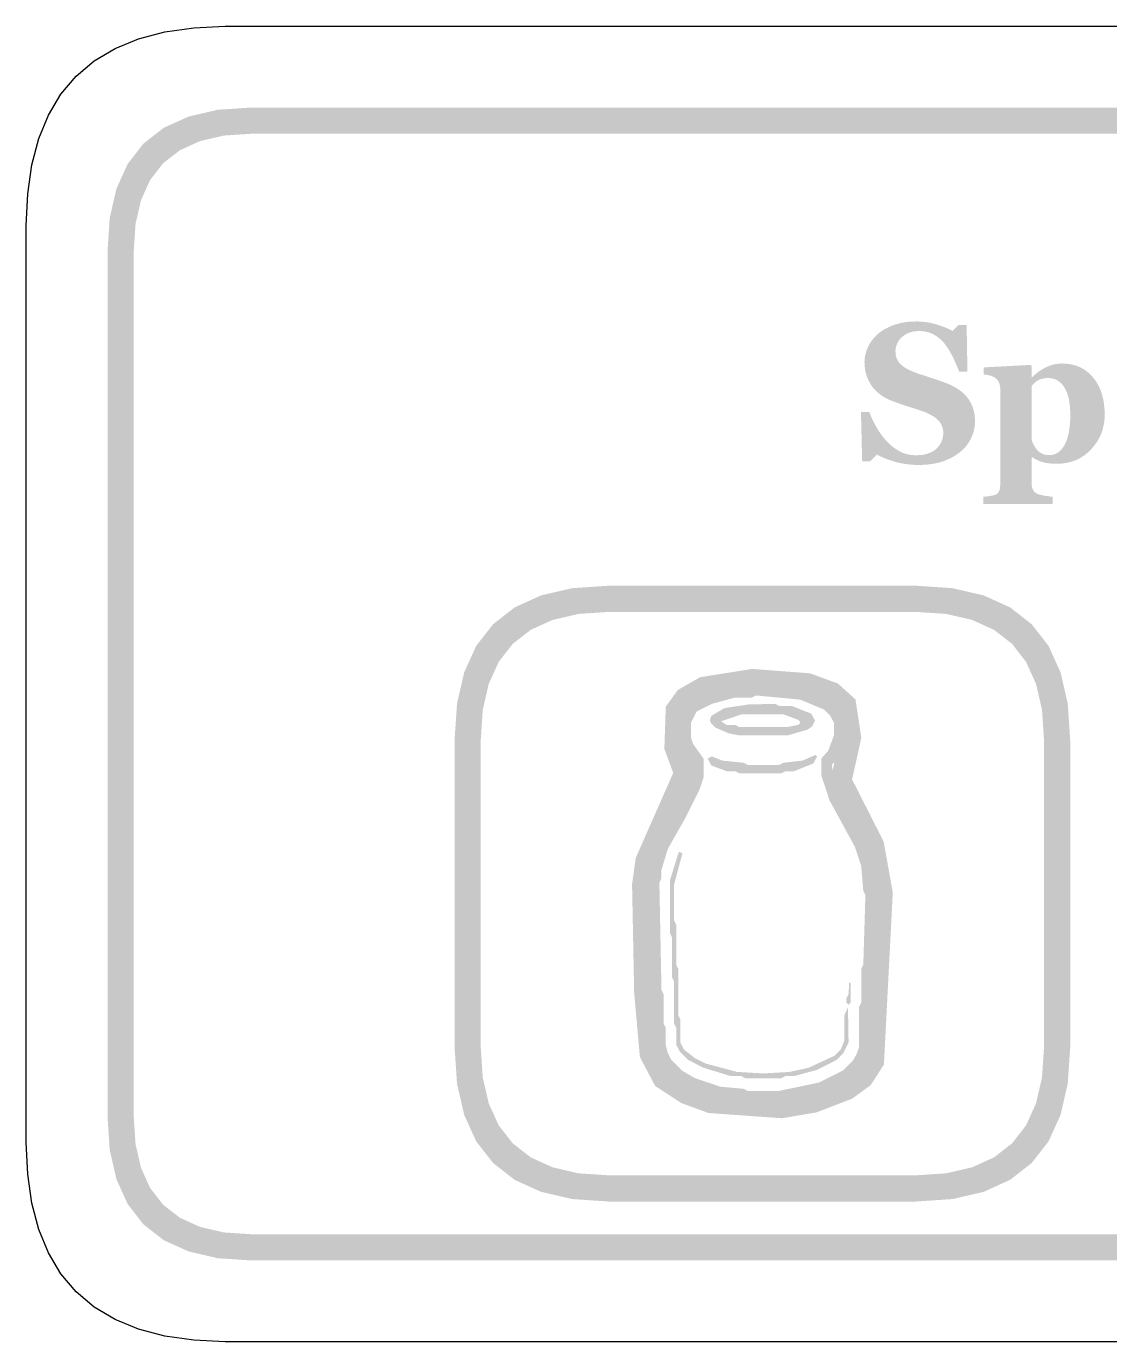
# Model space of a CAD drawing. Header units: millimetres. Extents: x 6 to 297, y 55 to 451.
# Drawn here: x 206.96 to 223.5, y 362.16 to 382.24 of the extents above; entities that cross this region are included whole.
import ezdxf

# ---------------------------------------------------------------- set-up
doc = ezdxf.new("R2010")
doc.units = ezdxf.units.MM
doc.layers.add('CUT', color=1, linetype='Continuous')
doc.layers.add('RASTER', color=7, linetype='Continuous')

msp = doc.modelspace()

# ---------------------------------------------------------------- hatches: boundary and pattern name
at = {"layer": 'RASTER'}
h = msp.add_hatch(color=7, dxfattribs=at)
h.paths.add_polyline_path([(208.2, 378.8), (208.234, 379.316), (208.337, 379.763), (208.509, 380.141), (208.75, 380.45), (209.059, 380.691), (209.438, 380.862), (209.884, 380.966), (210.4, 381), (267.6, 381), (268.116, 380.966), (268.563, 380.862), (268.941, 380.691), (269.25, 380.45), (269.491, 380.141), (269.663, 379.763), (269.766, 379.316), (269.8, 378.8), (269.8, 365.6), (269.766, 365.084), (269.662, 364.638), (269.491, 364.259), (269.25, 363.95), (268.941, 363.709), (268.563, 363.538), (268.116, 363.434), (267.6, 363.4), (210.4, 363.4), (209.884, 363.434), (209.438, 363.538), (209.059, 363.709), (208.75, 363.95), (208.509, 364.259), (208.337, 364.638), (208.234, 365.084), (208.2, 365.6)])
h.paths.add_polyline_path([(208.6, 378.8), (208.6, 365.6), (208.628, 365.178), (208.712, 364.813), (208.853, 364.503), (209.05, 364.25), (209.303, 364.053), (209.613, 363.912), (209.978, 363.828), (210.4, 363.8), (267.6, 363.8), (268.022, 363.828), (268.388, 363.912), (268.697, 364.053), (268.95, 364.25), (269.147, 364.503), (269.287, 364.813), (269.372, 365.178), (269.4, 365.6), (269.4, 378.8), (269.372, 379.222), (269.287, 379.588), (269.147, 379.897), (268.95, 380.15), (268.697, 380.347), (268.388, 380.488), (268.022, 380.572), (267.6, 380.6), (210.4, 380.6), (209.978, 380.572), (209.613, 380.488), (209.303, 380.347), (209.05, 380.15), (208.853, 379.897), (208.712, 379.588), (208.628, 379.222), (208.6, 378.8)], flags=0)
msp.add_hatch(color=7, dxfattribs=at).paths.add_polyline_path([(220.584, 375.544), (220.537, 375.545), (220.49, 375.547), (220.445, 375.551), (220.4, 375.556), (220.356, 375.563), (220.313, 375.571), (220.27, 375.58), (220.229, 375.591), (220.188, 375.603), (220.15, 375.616), (220.112, 375.629), (220.077, 375.642), (220.043, 375.657), (220.01, 375.671), (219.979, 375.687), (219.95, 375.703), (219.849, 375.6), (219.724, 375.6), (219.705, 376.351), (219.831, 376.351), (219.842, 376.325), (219.854, 376.297), (219.866, 376.27), (219.879, 376.242), (219.893, 376.213), (219.908, 376.184), (219.923, 376.155), (219.939, 376.126), (219.956, 376.097), (219.974, 376.068), (219.992, 376.04), (220.01, 376.013), (220.03, 375.987), (220.05, 375.962), (220.071, 375.937), (220.092, 375.913), (220.114, 375.89), (220.138, 375.867), (220.162, 375.845), (220.186, 375.824), (220.212, 375.805), (220.238, 375.787), (220.264, 375.77), (220.292, 375.754), (220.32, 375.739), (220.349, 375.727), (220.38, 375.716), (220.412, 375.708), (220.445, 375.701), (220.479, 375.696), (220.514, 375.693), (220.55, 375.692), (220.599, 375.694), (220.644, 375.698), (220.687, 375.706), (220.726, 375.717), (220.763, 375.73), (220.797, 375.747), (220.828, 375.767), (220.856, 375.79), (220.881, 375.815), (220.902, 375.842), (220.92, 375.87), (220.935, 375.9), (220.947, 375.931), (220.955, 375.964), (220.96, 375.999), (220.962, 376.035), (220.961, 376.065), (220.956, 376.093), (220.949, 376.121), (220.939, 376.147), (220.927, 376.172), (220.911, 376.196), (220.893, 376.218), (220.872, 376.239), (220.848, 376.26), (220.821, 376.279), (220.79, 376.298), (220.757, 376.316), (220.721, 376.334), (220.681, 376.351), (220.638, 376.367), (220.593, 376.382), (220.562, 376.392), (220.532, 376.402), (220.503, 376.411), (220.475, 376.42), (220.447, 376.429), (220.419, 376.438), (220.393, 376.447), (220.366, 376.455), (220.341, 376.464), (220.316, 376.472), (220.291, 376.481), (220.266, 376.49), (220.242, 376.498), (220.219, 376.507), (220.195, 376.516), (220.172, 376.524), (220.122, 376.546), (220.074, 376.571), (220.03, 376.597), (219.99, 376.626), (219.953, 376.657), (219.919, 376.69), (219.888, 376.725), (219.861, 376.763), (219.837, 376.802), (219.817, 376.843), (219.799, 376.885), (219.785, 376.928), (219.774, 376.971), (219.766, 377.017), (219.761, 377.063), (219.759, 377.11), (219.76, 377.141), (219.763, 377.17), (219.767, 377.2), (219.772, 377.229), (219.78, 377.259), (219.789, 377.287), (219.8, 377.316), (219.812, 377.344), (219.826, 377.372), (219.841, 377.399), (219.858, 377.425), (219.877, 377.45), (219.897, 377.475), (219.918, 377.499), (219.941, 377.523), (219.966, 377.545), (219.991, 377.566), (220.018, 377.585), (220.046, 377.604), (220.076, 377.621), (220.108, 377.638), (220.141, 377.653), (220.177, 377.668), (220.213, 377.682), (220.252, 377.694), (220.29, 377.705), (220.33, 377.714), (220.371, 377.721), (220.412, 377.727), (220.455, 377.731), (220.498, 377.733), (220.542, 377.734), (220.584, 377.734), (220.627, 377.731), (220.668, 377.728), (220.709, 377.722), (220.749, 377.716), (220.788, 377.707), (220.827, 377.698), (220.865, 377.687), (220.902, 377.675), (220.937, 377.663), (220.969, 377.651), (221, 377.639), (221.029, 377.627), (221.055, 377.615), (221.08, 377.603), (221.103, 377.591), (221.192, 377.679), (221.319, 377.679), (221.331, 376.97), (221.205, 376.97), (221.194, 376.998), (221.182, 377.027), (221.17, 377.056), (221.157, 377.085), (221.144, 377.114), (221.131, 377.144), (221.116, 377.174), (221.102, 377.203), (221.087, 377.232), (221.072, 377.26), (221.056, 377.287), (221.041, 377.313), (221.025, 377.337), (221.009, 377.36), (220.993, 377.381), (220.977, 377.402), (220.958, 377.422), (220.939, 377.442), (220.92, 377.461), (220.899, 377.478), (220.878, 377.495), (220.857, 377.51), (220.834, 377.524), (220.811, 377.537), (220.787, 377.549), (220.762, 377.559), (220.736, 377.568), (220.709, 377.575), (220.681, 377.581), (220.652, 377.585), (220.622, 377.587), (220.591, 377.588), (220.553, 377.586), (220.516, 377.582), (220.481, 377.575), (220.448, 377.565), (220.416, 377.553), (220.387, 377.538), (220.359, 377.519), (220.333, 377.498), (220.309, 377.475), (220.289, 377.451), (220.272, 377.425), (220.258, 377.398), (220.247, 377.37), (220.239, 377.341), (220.234, 377.31), (220.232, 377.277), (220.234, 377.247), (220.238, 377.218), (220.245, 377.19), (220.254, 377.164), (220.266, 377.139), (220.281, 377.116), (220.299, 377.094), (220.32, 377.074), (220.343, 377.054), (220.369, 377.035), (220.399, 377.017), (220.431, 376.999), (220.467, 376.982), (220.505, 376.966), (220.547, 376.95), (220.591, 376.934), (220.618, 376.925), (220.646, 376.916), (220.673, 376.907), (220.701, 376.898), (220.729, 376.889), (220.756, 376.88), (220.784, 376.87), (220.813, 376.861), (220.84, 376.852), (220.867, 376.843), (220.894, 376.834), (220.919, 376.825), (220.944, 376.817), (220.968, 376.808), (220.991, 376.799), (221.013, 376.791), (221.065, 376.769), (221.113, 376.746), (221.158, 376.721), (221.2, 376.693), (221.239, 376.664), (221.275, 376.633), (221.307, 376.6), (221.336, 376.565), (221.362, 376.527), (221.385, 376.488), (221.404, 376.447), (221.419, 376.403), (221.431, 376.357), (221.44, 376.309), (221.445, 376.259), (221.447, 376.206), (221.446, 376.173), (221.443, 376.14), (221.438, 376.107), (221.431, 376.074), (221.422, 376.041), (221.411, 376.009), (221.399, 375.977), (221.384, 375.946), (221.367, 375.915), (221.35, 375.885), (221.33, 375.857), (221.31, 375.83), (221.288, 375.805), (221.265, 375.781), (221.24, 375.758), (221.214, 375.736), (221.184, 375.714), (221.153, 375.693), (221.121, 375.673), (221.088, 375.655), (221.053, 375.637), (221.017, 375.622), (220.981, 375.607), (220.943, 375.594), (220.904, 375.582), (220.863, 375.572), (220.82, 375.564), (220.776, 375.557), (220.731, 375.551), (220.683, 375.547), (220.634, 375.545), (220.584, 375.544)])
h = msp.add_hatch(color=7, dxfattribs=at)
h.paths.add_polyline_path([(223.427, 376.313), (223.424, 376.237), (223.414, 376.164), (223.398, 376.094), (223.376, 376.026), (223.347, 375.961), (223.311, 375.899), (223.269, 375.84), (223.221, 375.783), (223.167, 375.731), (223.111, 375.686), (223.05, 375.648), (222.987, 375.617), (222.92, 375.593), (222.849, 375.576), (222.775, 375.565), (222.698, 375.562), (222.663, 375.562), (222.631, 375.564), (222.6, 375.566), (222.57, 375.569), (222.543, 375.573), (222.516, 375.578), (222.492, 375.584), (222.469, 375.59), (222.448, 375.598), (222.427, 375.606), (222.408, 375.614), (222.389, 375.622), (222.371, 375.631), (222.355, 375.64), (222.339, 375.65), (222.324, 375.66), (222.313, 375.66), (222.313, 375.248), (222.313, 375.236), (222.314, 375.224), (222.316, 375.212), (222.318, 375.2), (222.321, 375.19), (222.325, 375.179), (222.33, 375.169), (222.335, 375.159), (222.341, 375.15), (222.348, 375.141), (222.355, 375.133), (222.362, 375.126), (222.371, 375.119), (222.38, 375.113), (222.389, 375.108), (222.399, 375.103), (222.409, 375.099), (222.421, 375.096), (222.433, 375.092), (222.447, 375.088), (222.461, 375.084), (222.477, 375.081), (222.493, 375.077), (222.511, 375.074), (222.529, 375.071), (222.546, 375.068), (222.562, 375.066), (222.577, 375.064), (222.592, 375.062), (222.606, 375.06), (222.619, 375.059), (222.632, 375.058), (222.632, 374.95), (221.574, 374.95), (221.574, 375.058), (221.584, 375.059), (221.594, 375.06), (221.604, 375.061), (221.616, 375.062), (221.627, 375.064), (221.64, 375.065), (221.653, 375.067), (221.667, 375.069), (221.68, 375.071), (221.693, 375.073), (221.704, 375.075), (221.715, 375.077), (221.725, 375.079), (221.734, 375.081), (221.743, 375.084), (221.75, 375.086), (221.761, 375.09), (221.772, 375.095), (221.781, 375.101), (221.789, 375.108), (221.797, 375.115), (221.803, 375.123), (221.809, 375.131), (221.814, 375.141), (221.818, 375.151), (221.821, 375.161), (221.824, 375.171), (221.826, 375.182), (221.828, 375.194), (221.83, 375.205), (221.83, 375.217), (221.831, 375.229), (221.831, 376.728), (221.829, 376.74), (221.827, 376.751), (221.825, 376.763), (221.823, 376.773), (221.82, 376.784), (221.816, 376.794), (221.812, 376.804), (221.808, 376.813), (221.803, 376.822), (221.797, 376.831), (221.791, 376.839), (221.784, 376.847), (221.777, 376.855), (221.768, 376.863), (221.76, 376.87), (221.75, 376.877), (221.742, 376.882), (221.734, 376.886), (221.725, 376.891), (221.716, 376.895), (221.706, 376.899), (221.695, 376.902), (221.684, 376.906), (221.672, 376.909), (221.66, 376.912), (221.648, 376.915), (221.636, 376.917), (221.624, 376.919), (221.613, 376.921), (221.601, 376.923), (221.589, 376.924), (221.577, 376.926), (221.577, 377.033), (222.291, 377.071), (222.313, 377.052), (222.313, 376.889), (222.324, 376.886), (222.349, 376.91), (222.374, 376.932), (222.4, 376.954), (222.426, 376.973), (222.453, 376.992), (222.481, 377.009), (222.51, 377.024), (222.539, 377.038), (222.568, 377.051), (222.598, 377.062), (222.627, 377.072), (222.656, 377.079), (222.685, 377.085), (222.714, 377.089), (222.743, 377.092), (222.772, 377.093), (222.846, 377.089), (222.916, 377.079), (222.982, 377.062), (223.044, 377.039), (223.102, 377.009), (223.156, 376.972), (223.206, 376.928), (223.251, 376.878), (223.293, 376.822), (223.328, 376.762), (223.359, 376.698), (223.383, 376.63), (223.403, 376.557), (223.416, 376.48), (223.424, 376.399), (223.427, 376.313)])
h.paths.add_polyline_path([(222.901, 376.308), (222.901, 376.335), (222.9, 376.362), (222.899, 376.389), (222.897, 376.415), (222.895, 376.441), (222.892, 376.467), (222.889, 376.492), (222.885, 376.518), (222.881, 376.542), (222.876, 376.567), (222.87, 376.59), (222.863, 376.613), (222.855, 376.635), (222.847, 376.656), (222.838, 376.677), (222.828, 376.697), (222.818, 376.716), (222.807, 376.735), (222.795, 376.752), (222.782, 376.768), (222.769, 376.783), (222.754, 376.798), (222.739, 376.811), (222.723, 376.823), (222.707, 376.834), (222.689, 376.844), (222.67, 376.852), (222.651, 376.858), (222.631, 376.863), (222.61, 376.867), (222.587, 376.869), (222.564, 376.87), (222.541, 376.87), (222.519, 376.868), (222.498, 376.865), (222.479, 376.862), (222.46, 376.857), (222.443, 376.851), (222.427, 376.845), (222.412, 376.837), (222.398, 376.829), (222.384, 376.819), (222.371, 376.81), (222.359, 376.799), (222.346, 376.788), (222.335, 376.776), (222.323, 376.764), (222.313, 376.751), (222.313, 375.921), (222.315, 375.913), (222.318, 375.905), (222.321, 375.896), (222.325, 375.887), (222.33, 375.878), (222.335, 375.867), (222.34, 375.857), (222.346, 375.845), (222.352, 375.834), (222.359, 375.823), (222.365, 375.813), (222.371, 375.804), (222.377, 375.795), (222.384, 375.786), (222.39, 375.779), (222.396, 375.771), (222.405, 375.762), (222.415, 375.753), (222.425, 375.745), (222.435, 375.737), (222.446, 375.73), (222.457, 375.724), (222.468, 375.718), (222.479, 375.713), (222.491, 375.708), (222.503, 375.704), (222.516, 375.701), (222.529, 375.699), (222.542, 375.696), (222.555, 375.695), (222.568, 375.694), (222.582, 375.694), (222.617, 375.696), (222.651, 375.704), (222.683, 375.716), (222.713, 375.733), (222.741, 375.755), (222.767, 375.782), (222.792, 375.813), (222.814, 375.85), (222.835, 375.891), (222.852, 375.937), (222.867, 375.987), (222.88, 376.042), (222.889, 376.102), (222.896, 376.166), (222.9, 376.234), (222.901, 376.308)], flags=0)
h = msp.add_hatch(color=7, dxfattribs=at)
h.paths.add_polyline_path([(213.5, 371.35), (213.537, 371.901), (213.647, 372.378), (213.83, 372.782), (214.087, 373.112), (214.418, 373.37), (214.822, 373.553), (215.299, 373.663), (215.85, 373.7), (220.55, 373.7), (221.101, 373.663), (221.578, 373.553), (221.982, 373.37), (222.313, 373.112), (222.57, 372.782), (222.753, 372.378), (222.863, 371.901), (222.9, 371.35), (222.9, 366.65), (222.863, 366.099), (222.753, 365.622), (222.57, 365.218), (222.313, 364.888), (221.982, 364.63), (221.578, 364.447), (221.101, 364.337), (220.55, 364.3), (215.85, 364.3), (215.299, 364.337), (214.822, 364.447), (214.418, 364.63), (214.088, 364.888), (213.83, 365.218), (213.647, 365.622), (213.537, 366.099), (213.5, 366.65)])
h.paths.add_polyline_path([(213.9, 371.35), (213.9, 366.65), (213.93, 366.193), (214.022, 365.797), (214.174, 365.462), (214.388, 365.188), (214.662, 364.974), (214.997, 364.822), (215.393, 364.73), (215.85, 364.7), (220.55, 364.7), (221.007, 364.73), (221.403, 364.822), (221.738, 364.974), (222.013, 365.188), (222.226, 365.462), (222.378, 365.797), (222.47, 366.193), (222.5, 366.65), (222.5, 371.35), (222.47, 371.807), (222.378, 372.203), (222.226, 372.538), (222.013, 372.813), (221.738, 373.026), (221.403, 373.178), (221.007, 373.27), (220.55, 373.3), (215.85, 373.3), (215.393, 373.27), (214.997, 373.178), (214.662, 373.026), (214.388, 372.813), (214.174, 372.538), (214.022, 372.203), (213.93, 371.807), (213.9, 371.35)], flags=0)
h = msp.add_hatch(color=7, dxfattribs=at)
h.paths.add_polyline_path([(218.046, 372.43), (218.928, 372.363), (219.354, 372.207), (219.621, 371.965), (219.711, 371.378), (219.57, 370.743), (220.052, 369.794), (220.191, 369.017), (220.056, 366.391), (219.853, 366.076), (219.571, 365.87), (219.026, 365.66), (218.497, 365.571), (217.376, 365.651), (216.962, 365.803), (216.562, 366.064), (216.329, 366.508), (216.242, 367.489), (216.21, 369.145), (216.266, 369.546), (216.839, 370.843), (216.703, 371.209), (216.725, 371.855), (216.909, 372.109), (217.25, 372.304)])
h.paths.add_polyline_path([(218.059, 372.108), (217.358, 371.997), (217.128, 371.865), (217.042, 371.746), (217.025, 371.262), (217.185, 370.832), (216.576, 369.457), (216.53, 369.126), (216.562, 367.507), (216.642, 366.6), (216.807, 366.286), (217.107, 366.091), (217.444, 365.967), (218.481, 365.893), (218.941, 365.971), (219.417, 366.153), (219.616, 366.3), (219.741, 366.492), (219.869, 368.997), (219.745, 369.691), (219.232, 370.701), (219.386, 371.389), (219.322, 371.804), (219.185, 371.928), (218.859, 372.047), (218.059, 372.108)], flags=0)
h = msp.add_hatch(color=7, dxfattribs=at)
h.paths.add_polyline_path([(217.856, 372.176), (218.521, 372.186), (218.585, 372.154), (218.714, 372.154), (219.067, 372.058), (219.301, 371.939), (219.366, 371.874), (219.452, 371.704), (219.484, 371.48), (219.452, 371.415), (219.452, 371.255), (219.366, 371.085), (219.26, 370.966), (219.292, 370.709), (219.475, 370.314), (219.838, 369.649), (219.934, 369.2), (219.934, 368.172), (219.902, 368.108), (219.902, 367.434), (219.87, 367.37), (219.87, 366.695), (219.838, 366.535), (219.751, 366.365), (219.526, 366.14), (219.067, 365.925), (218.65, 365.828), (218.425, 365.828), (218.361, 365.796), (218.039, 365.796), (217.975, 365.828), (217.558, 365.86), (217.237, 365.957), (216.874, 366.14), (216.681, 366.332), (216.595, 366.503), (216.53, 366.759), (216.498, 367.723), (216.466, 367.787), (216.466, 369.296), (216.595, 369.746), (217.076, 370.645), (217.14, 370.869), (217.131, 370.988), (217.034, 371.085), (216.948, 371.255), (216.916, 371.608), (217.034, 371.874), (217.163, 371.971), (217.526, 372.122)])
h.paths.add_polyline_path([(218.104, 372.025), (218.039, 371.993), (217.783, 371.993), (217.429, 371.897), (217.195, 371.778), (217.108, 371.608), (217.108, 371.383), (217.14, 371.287), (217.301, 371.062), (217.301, 370.773), (217.237, 370.58), (217.034, 370.173), (216.755, 369.681), (216.659, 369.36), (216.659, 369.232), (216.627, 369.168), (216.659, 367.53), (216.691, 367.466), (216.691, 367.016), (216.723, 366.952), (216.723, 366.695), (216.755, 366.567), (216.81, 366.461), (216.97, 366.3), (217.173, 366.182), (217.558, 366.053), (217.911, 366.021), (217.975, 365.989), (218.457, 365.989), (219.067, 366.117), (219.43, 366.3), (219.59, 366.461), (219.645, 366.567), (219.677, 366.663), (219.677, 367.273), (219.709, 367.337), (219.709, 367.851), (219.741, 367.915), (219.773, 368.975), (219.741, 369.039), (219.709, 369.425), (219.613, 369.714), (219.227, 370.42), (219.099, 370.805), (219.099, 371.062), (219.205, 371.181), (219.292, 371.415), (219.292, 371.608), (219.237, 371.714), (219.141, 371.81), (218.778, 371.961)], flags=0)
h.paths.add_polyline_path([(217.985, 371.887), (218.393, 371.897), (218.457, 371.865), (218.65, 371.865), (218.948, 371.746), (219.003, 371.64), (218.961, 371.553), (218.884, 371.502), (218.585, 371.415), (217.847, 371.415), (217.686, 371.447), (217.484, 371.534), (217.42, 371.598), (217.397, 371.64), (217.42, 371.714), (217.622, 371.833)], flags=0)
h.paths.add_polyline_path([(217.879, 371.736), (217.567, 371.63), (217.654, 371.576), (217.783, 371.576), (217.847, 371.544), (218.585, 371.544), (218.746, 371.576), (218.778, 371.608), (218.755, 371.65), (218.521, 371.736)], flags=0)
h.paths.add_polyline_path([(219.012, 371.117), (219.035, 371.094), (218.98, 370.988), (218.682, 370.869), (218.553, 370.869), (218.489, 370.837), (217.847, 370.837), (217.783, 370.869), (217.654, 370.869), (217.42, 370.956), (217.365, 371.062), (217.429, 371.094), (217.59, 371.03), (217.911, 370.998), (217.975, 370.966), (218.457, 370.966), (218.521, 370.998), (218.81, 371.03)], flags=0)
h.paths.add_polyline_path([(216.925, 369.64), (216.98, 369.617), (216.851, 369.136), (216.851, 368.59), (216.884, 368.525), (216.884, 367.915), (216.916, 367.851), (216.916, 367.145), (216.948, 367.081), (216.948, 366.727), (217.002, 366.621), (217.163, 366.493), (217.333, 366.406), (217.815, 366.278), (218.21, 366.255), (218.617, 366.278), (218.906, 366.342), (219.301, 366.525), (219.398, 366.621), (219.452, 366.759), (219.452, 367.145), (219.507, 367.264), (219.516, 366.727), (219.43, 366.557), (219.333, 366.461), (219.035, 366.31), (218.682, 366.214), (218.553, 366.214), (218.489, 366.182), (217.943, 366.182), (217.879, 366.214), (217.718, 366.214), (217.301, 366.342), (217.067, 366.461), (216.938, 366.589), (216.884, 366.695), (216.884, 366.952), (216.851, 367.016), (216.851, 367.659), (216.819, 367.723), (216.819, 368.333), (216.787, 368.397), (216.787, 369.2)], flags=0)
h.paths.add_polyline_path([(219.526, 367.649), (219.549, 367.626), (219.549, 367.337), (219.516, 367.305), (219.484, 367.337), (219.484, 367.402), (219.516, 367.466)], flags=0)

# ---------------------------------------------------------------- linework, layer by layer
at = {"layer": 'CUT'}
msp.add_lwpolyline([(268.001, 362.16), (209.999, 362.16), (209.517, 362.181), (209.075, 362.244), (208.675, 362.349), (208.315, 362.497), (207.997, 362.688), (207.722, 362.922), (207.488, 363.197), (207.297, 363.515), (207.149, 363.875), (207.044, 364.275), (206.981, 364.717), (206.96, 365.199), (206.96, 379.201), (206.981, 379.683), (207.044, 380.125), (207.149, 380.525), (207.297, 380.885), (207.488, 381.203), (207.722, 381.478), (207.997, 381.712), (208.315, 381.903), (208.675, 382.051), (209.075, 382.156), (209.517, 382.219), (209.999, 382.24), (268.001, 382.24)], dxfattribs=at)

doc.saveas('drawing.dxf')
